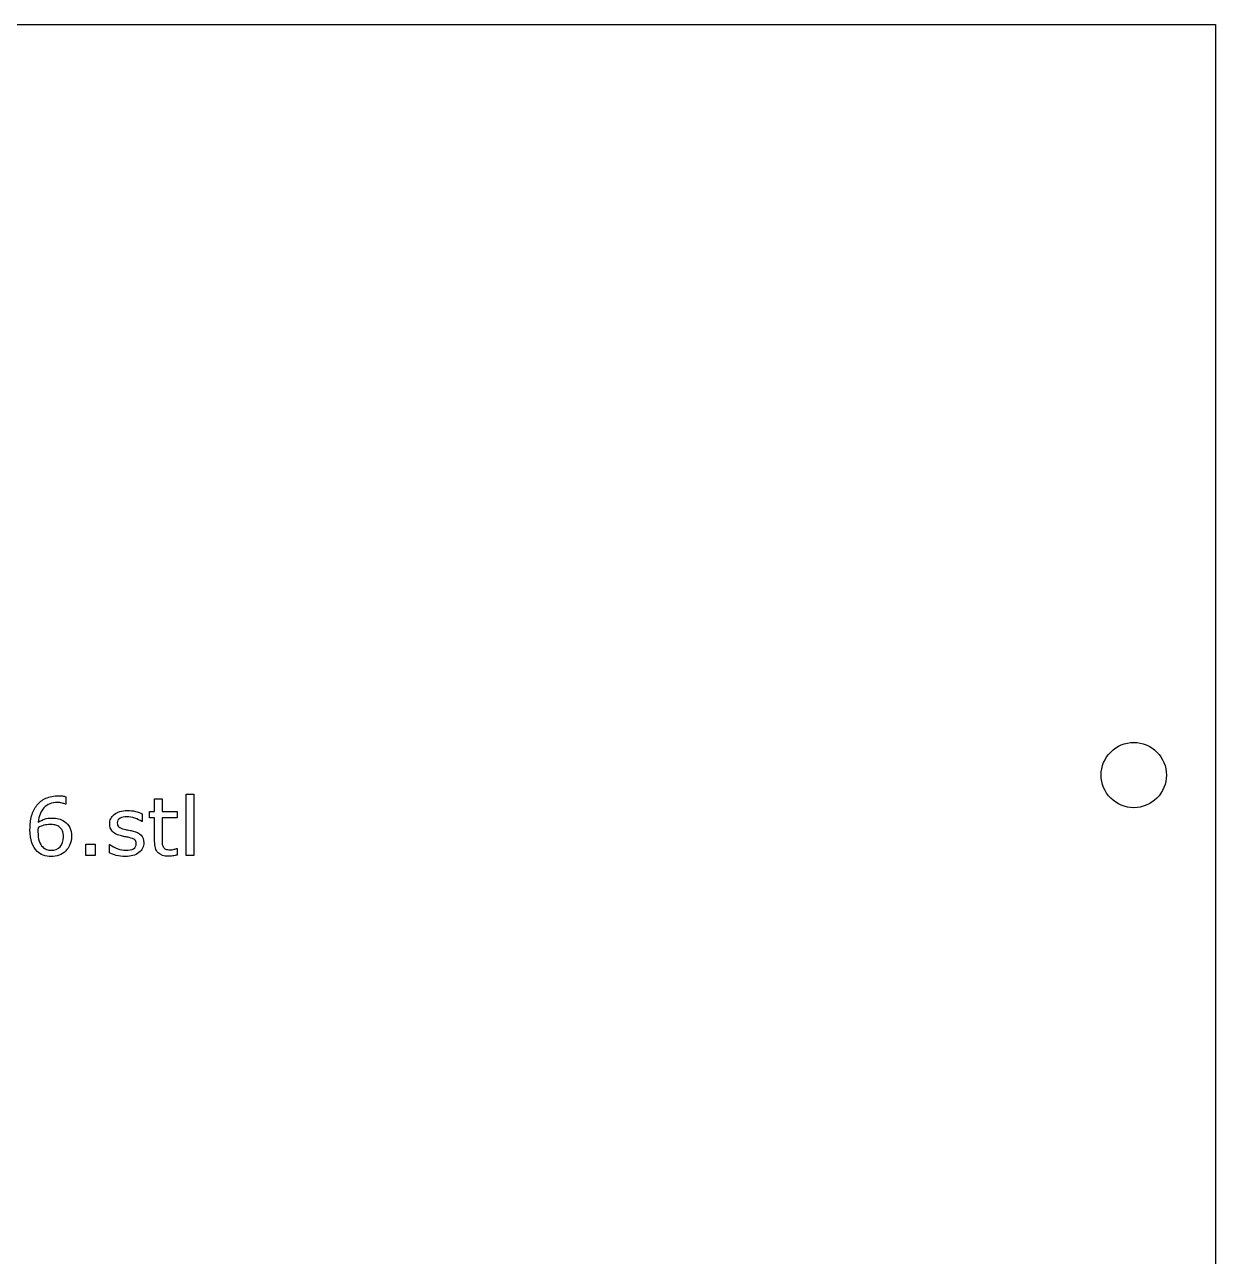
# Model space of a CAD drawing. Extents: x -200 to 143, y 0 to 151.
# Drawn here: x 70 to 143, y 75.5 to 151 of the extents above; entities that cross this region are included whole.
import ezdxf

# ---------------------------------------------------------------- set-up
doc = ezdxf.new("R2010")
doc.units = 0
doc.layers.add('Layer_1', color=7, linetype='CONTINUOUS')

msp = doc.modelspace()

# ---------------------------------------------------------------- linework, layer by layer
at = {"layer": 'Layer_1', "color": 5}
for p, q in [((0.000002, 151.000027), (142.999999, 151.000027)), ((142.999999, 151.000027), (142.999999, 12.689136)), ((139.999999, 105), (139.999999, 105))]:
    msp.add_line(p, q, dxfattribs=at)
at = {"layer": 'Layer_1', "color": 7}
for p, q in [((72.530338, 103.677645), (72.530338, 103.217036)), ((77.978068, 102.76848), (77.978068, 103.542593)), ((77.978068, 103.542593), (78.431441, 103.542593)), ((78.431441, 103.542593), (78.431441, 102.76848)), ((79.921791, 100.07476), (79.921791, 103.827158)), ((79.921791, 103.827158), (80.375165, 103.827158)), ((80.375165, 103.827158), (80.375165, 100.07476)), ((72.530338, 103.217036), (72.506236, 103.217036)), ((77.671797, 102.387452), (77.671797, 102.76848)), ((77.671797, 102.76848), (77.978068, 102.76848)), ((78.431441, 102.76848), (79.367129, 102.76848)), ((79.367129, 102.76848), (79.367129, 102.387452)), ((77.211174, 102.146296), (77.187072, 102.146296)), ((77.211174, 102.631021), (77.211174, 102.146296)), ((77.978068, 102.387452), (77.671797, 102.387452)), ((77.978068, 100.95498), (77.978068, 102.387452)), ((79.367129, 102.387452), (78.431441, 102.387452)), ((78.431441, 102.387452), (78.431441, 101.159963)), ((72.39035, 101.220257), (72.390468, 101.220243)), ((72.880028, 101.239553), (72.880014, 101.239547)), ((73.76265, 100.07476), (73.76265, 100.762055)), ((73.76265, 100.762055), (74.339013, 100.762055)), ((74.339013, 100.762055), (74.339013, 100.07476)), ((75.211999, 100.236335), (75.211999, 100.745176)), ((75.211999, 100.745176), (75.236101, 100.745176)), ((77.317295, 100.851283), (77.317298, 100.851283)), ((79.343021, 100.50643), (79.367123, 100.50643)), ((79.367123, 100.50643), (79.367123, 100.098875)), ((74.339013, 100.07476), (73.76265, 100.07476)), ((74.339013, 100.07476), (74.339013, 100.07476)), ((79.367123, 100.098875), (79.367129, 100.098875)), ((80.375165, 100.07476), (79.921791, 100.07476)), ((80.375165, 100.07476), (80.375165, 100.07476))]:
    msp.add_line(p, q, dxfattribs=at)
at = {"layer": 'Layer_1', "color": 5}
for points in [[(136.585788, 106.414213), (136.96086, 106.789286), (137.469568, 106.999999), (138.000001, 106.999999)], [(138.000001, 106.999999), (138.530433, 106.999999), (139.039141, 106.789286), (139.414213, 106.414213)], [(136.000002, 105), (136.000002, 105.530433), (136.210715, 106.03914), (136.585788, 106.414213)], [(139.414213, 106.414213), (139.789286, 106.03914), (139.999999, 105.530433), (139.999999, 105)], [(136.585788, 103.585787), (136.210715, 103.96086), (136.000002, 104.469567), (136.000002, 105)], [(139.999999, 105), (139.999999, 104.469567), (139.789286, 103.96086), (139.414213, 103.585787)], [(138.000001, 103.000001), (137.469568, 103.000001), (136.96086, 103.210715), (136.585788, 103.585787)], [(139.414213, 103.585787), (139.039141, 103.210715), (138.530433, 103.000001), (138.000001, 103.000001)]]:
    msp.add_open_spline(points, degree=3, dxfattribs=at)
at = {"layer": 'Layer_1', "color": 7}
for points in [[(70.767482, 103.154329), (70.908962, 103.336001), (71.091437, 103.47748), (71.314908, 103.578766)], [(71.314908, 103.578766), (71.538379, 103.681658), (71.798829, 103.733105), (72.096257, 103.733105)], [(72.096257, 103.733105), (72.191112, 103.733105), (72.270693, 103.729088), (72.335001, 103.721054)], [(72.335001, 103.721054), (72.39931, 103.71302), (72.464422, 103.69855), (72.530338, 103.677645)], [(70.439509, 102.498382), (70.508642, 102.744364), (70.617966, 102.963012), (70.767482, 103.154329)], [(71.196756, 102.99276), (70.990969, 102.777326), (70.871195, 102.485527), (70.837433, 102.117363)], [(72.023924, 103.318323), (71.678266, 103.318323), (71.402543, 103.209802), (71.196756, 102.99276)], [(72.301252, 103.28456), (72.211222, 103.307069), (72.118779, 103.318323), (72.023924, 103.318323)], [(72.506236, 103.217036), (72.46122, 103.241153), (72.392892, 103.263661), (72.301252, 103.28456)], [(75.501373, 102.587613), (75.591406, 102.663175), (75.705553, 102.72266), (75.843816, 102.766067)], [(75.843816, 102.766067), (75.983687, 102.811084), (76.139635, 102.833592), (76.311661, 102.833592)], [(76.311661, 102.833592), (76.472432, 102.833592), (76.63481, 102.813496), (76.798797, 102.773304)], [(76.798797, 102.773304), (76.964391, 102.734718), (77.101851, 102.687291), (77.211174, 102.631021)], [(70.338225, 101.651925), (70.338225, 101.970251), (70.371986, 102.252403), (70.439509, 102.498382)], [(70.837433, 102.117363), (70.972481, 102.199356), (71.105117, 102.261253), (71.235341, 102.303054)], [(71.57777, 101.972664), (71.441114, 101.972664), (71.314105, 101.956587), (71.196742, 101.924433)], [(71.235341, 102.303054), (71.367173, 102.346461), (71.519102, 102.368165), (71.691127, 102.368165)], [(71.859922, 101.948534), (71.769891, 101.964621), (71.67584, 101.972664), (71.57777, 101.972664)], [(71.691127, 102.368165), (71.84386, 102.368165), (71.978104, 102.353696), (72.093859, 102.324756)], [(72.105901, 101.847251), (72.031947, 101.898696), (71.949954, 101.932457), (71.859922, 101.948534)], [(72.093859, 102.324756), (72.211222, 102.297426), (72.330996, 102.241157), (72.453181, 102.155948)], [(72.453181, 102.155948), (72.594661, 102.057878), (72.70077, 101.934084), (72.771508, 101.784566)], [(75.224045, 102.011247), (75.224045, 102.122179), (75.246553, 102.22668), (75.291569, 102.324751)], [(75.37115, 101.562697), (75.27308, 101.684882), (75.224045, 101.834399), (75.224045, 102.011247)], [(75.291569, 102.324751), (75.338192, 102.422821), (75.408127, 102.510442), (75.501373, 102.587613)], [(75.858297, 102.35369), (75.744149, 102.29099), (75.687075, 102.196938), (75.687075, 102.071535)], [(75.687075, 102.071535), (75.687075, 101.960603), (75.721642, 101.877002), (75.790775, 101.820733)], [(76.27791, 102.450153), (76.112315, 102.450153), (75.972444, 102.417999), (75.858297, 102.35369)], [(76.765046, 102.360923), (76.599453, 102.42041), (76.437074, 102.450153), (76.27791, 102.450153)], [(77.187072, 102.146296), (77.071316, 102.231505), (76.93064, 102.303047), (76.765046, 102.360923)], [(70.449155, 100.856106), (70.375201, 101.076363), (70.338225, 101.341636), (70.338225, 101.651925)], [(70.827781, 101.67122), (70.826088, 101.639066), (70.825241, 101.598069), (70.825241, 101.54823)], [(70.825241, 101.54823), (70.825241, 101.294212), (70.850965, 101.093248), (70.902412, 100.945339)], [(70.835006, 101.774917), (70.831789, 101.739547), (70.829381, 101.704981), (70.827781, 101.67122)], [(71.196742, 101.924433), (71.079379, 101.89228), (70.9588, 101.842442), (70.835006, 101.774917)], [(72.322944, 101.591622), (72.279534, 101.689692), (72.207187, 101.774902), (72.105901, 101.847251)], [(72.190189, 100.605306), (72.32363, 100.748393), (72.39035, 100.953377), (72.39035, 101.220257)], [(72.390468, 101.220243), (72.390468, 101.369759), (72.36796, 101.493552), (72.322944, 101.591622)], [(72.880014, 101.239547), (72.880014, 100.874596), (72.759436, 100.576365), (72.518281, 100.344855)], [(72.771508, 101.784566), (72.843855, 101.635049), (72.880028, 101.453377), (72.880028, 101.239553)], [(75.875168, 101.287776), (75.638833, 101.350478), (75.470827, 101.442119), (75.37115, 101.562697)], [(75.790775, 101.820733), (75.858298, 101.764464), (75.967621, 101.718644), (76.118745, 101.683274)], [(76.15732, 101.225078), (76.054427, 101.24437), (75.960376, 101.26527), (75.875168, 101.287776)], [(76.118745, 101.683274), (76.202347, 101.663981), (76.295595, 101.644688), (76.39849, 101.625396)], [(76.410535, 101.174433), (76.346226, 101.188901), (76.261821, 101.205783), (76.15732, 101.225078)], [(76.39849, 101.625396), (76.502991, 101.606103), (76.589807, 101.588418), (76.658938, 101.572341)], [(76.762624, 101.034563), (76.701531, 101.089224), (76.584167, 101.135847), (76.410535, 101.174433)], [(76.658938, 101.572341), (76.869548, 101.524111), (77.031926, 101.441314), (77.146074, 101.323951)], [(77.146074, 101.323951), (77.260221, 101.20498), (77.317295, 101.047423), (77.317295, 100.851283)], [(70.769895, 100.325562), (70.63163, 100.459002), (70.524717, 100.63585), (70.449155, 100.856106)], [(70.902412, 100.945339), (70.955466, 100.799037), (71.027813, 100.683281), (71.119452, 100.598073)], [(71.119452, 100.598073), (71.193408, 100.527333), (71.27299, 100.475082), (71.358198, 100.441321)], [(71.358198, 100.441321), (71.445014, 100.409167), (71.539064, 100.393089), (71.64035, 100.393089)], [(71.64035, 100.393089), (71.873469, 100.393089), (72.056749, 100.463828), (72.190189, 100.605306)], [(75.236101, 100.745176), (75.379188, 100.637459), (75.538352, 100.551446), (75.713593, 100.487137)], [(75.713593, 100.487137), (75.888832, 100.424437), (76.056838, 100.393086), (76.217611, 100.393086)], [(76.217611, 100.393086), (76.416967, 100.393086), (76.572914, 100.425241), (76.685453, 100.48955)], [(76.685453, 100.48955), (76.797994, 100.553857), (76.854264, 100.655143), (76.854264, 100.793407)], [(76.854264, 100.793407), (76.854264, 100.899515), (76.823718, 100.979901), (76.762624, 101.034563)], [(77.317298, 100.851283), (77.317298, 100.605303), (77.215209, 100.403536), (77.01103, 100.245981)], [(78.192698, 100.243568), (78.049611, 100.391479), (77.978068, 100.628616), (77.978068, 100.95498)], [(78.431441, 101.159963), (78.431441, 101.018485), (78.434658, 100.907553), (78.441093, 100.827167)], [(78.441093, 100.827167), (78.447527, 100.748389), (78.470036, 100.674435), (78.508617, 100.605303)], [(78.508617, 100.605303), (78.543987, 100.540994), (78.592219, 100.493567), (78.653313, 100.463021)], [(78.653313, 100.463021), (78.716013, 100.434082), (78.810868, 100.419613), (78.937877, 100.419613)], [(78.937877, 100.419613), (79.011831, 100.419613), (79.089001, 100.430063), (79.169387, 100.450965)], [(79.169387, 100.450965), (79.249773, 100.473473), (79.307651, 100.491961), (79.343021, 100.50643)], [(71.153333, 100.081993), (71.00864, 100.136656), (70.880827, 100.217845), (70.769895, 100.325562)], [(71.635648, 100.000002), (71.458798, 100.000002), (71.298027, 100.027332), (71.153333, 100.081993)], [(72.518281, 100.344855), (72.278731, 100.114953), (71.98452, 100.000002), (71.635648, 100.000002)], [(75.629203, 100.079583), (75.463608, 100.127815), (75.32454, 100.180065), (75.211999, 100.236335)], [(76.179039, 100.009648), (75.979683, 100.009648), (75.796404, 100.03296), (75.629203, 100.079583)], [(77.01103, 100.245981), (76.808459, 100.088426), (76.531129, 100.009648), (76.179039, 100.009648)], [(78.819705, 100.021705), (78.544787, 100.021705), (78.335784, 100.095659), (78.192698, 100.243568)], [(79.087387, 100.043407), (78.98771, 100.028939), (78.898483, 100.021705), (78.819705, 100.021705)], [(79.367129, 100.098875), (79.28192, 100.076367), (79.188673, 100.057878), (79.087387, 100.043407)]]:
    msp.add_open_spline(points, degree=3, dxfattribs=at)

doc.saveas('drawing.dxf')
